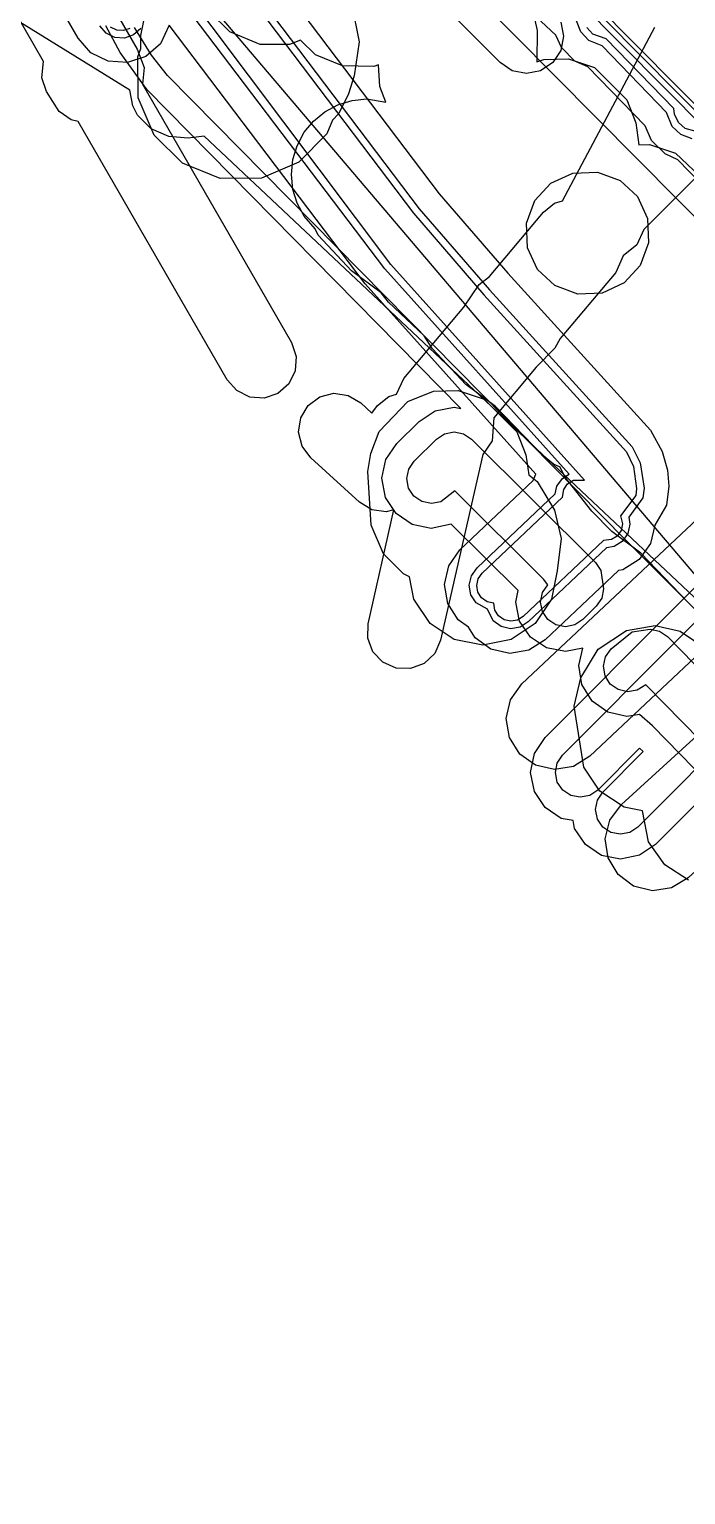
# Model space of a CAD drawing. Header units: metres. Extents: x -2677 to -840, y 169 to 1487.
# Drawn here: x -2341.3 to -2314.8, y 264.7 to 323.8 of the extents above; entities that cross this region are included whole.
import ezdxf

# ---------------------------------------------------------------- set-up
doc = ezdxf.new("R2010")
doc.units = ezdxf.units.M
doc.layers.add('AI_GREENING_EXCLUSIONS', color=1, linetype='Continuous')
doc.layers.add('AI_GREENING_LAWN', color=82, linetype='Continuous')

msp = doc.modelspace()

# ---------------------------------------------------------------- linework, layer by layer
at = {"layer": 'AI_GREENING_EXCLUSIONS'}
for points in [[(-2270.769, 250.485), (-2308.726, 295.058), (-2314.747, 289.575), (-2315.415, 289.173), (-2316.187, 289.056), (-2316.944, 289.244), (-2317.572, 289.708), (-2317.975, 290.376), (-2318.091, 291.148), (-2317.904, 291.905), (-2317.44, 292.533), (-2311.319, 298.107), (-2313.232, 300.358), (-2313.386, 300.633), (-2313.854, 301.089), (-2313.988, 301.33), (-2314.204, 301.5), (-2354.171, 348.51)], [(-2246.95, 252.266), (-2284.989, 290.462), (-2287.151, 288.433), (-2287.657, 288.418), (-2288.744, 289.29), (-2288.918, 289.517), (-2288.987, 289.793), (-2288.94, 290.075), (-2288.784, 290.314), (-2286.811, 292.301), (-2331.039, 336.921), (-2331.196, 337.166), (-2331.241, 337.453), (-2331.165, 337.734), (-2330.981, 337.959), (-2329.993, 338.284), (-2329.135, 338.376), (-2328.16, 338.31), (-2327.26, 338.075), (-2326.626, 337.734), (-2325.578, 336.893), (-2251.116, 262.007)], [(-2246.658, 252.257), (-2284.986, 290.743), (-2287.229, 288.617), (-2287.409, 288.578), (-2287.75, 288.699), (-2288.614, 289.442), (-2288.787, 289.801), (-2288.643, 290.173), (-2286.53, 292.301), (-2331.009, 337.237), (-2330.987, 337.642), (-2330.67, 337.897), (-2329.942, 338.091), (-2329.116, 338.177), (-2328.206, 338.116), (-2327.354, 337.898), (-2326.741, 337.57), (-2325.713, 336.745), (-2251.257, 261.866)], [(-2340.306, 328.806), (-2336.959, 322.997), (-2336.675, 322.252), (-2336.735, 321.582), (-2330.731, 311.161), (-2330.543, 310.606), (-2330.582, 310.023), (-2330.842, 309.498), (-2331.282, 309.112), (-2331.836, 308.925), (-2332.42, 308.963), (-2332.945, 309.223), (-2333.33, 309.663), (-2339.334, 320.083), (-2339.616, 320.145), (-2340.096, 320.479), (-2340.614, 321.29), (-2340.801, 321.844), (-2340.727, 322.501), (-2345.68, 331.098)], [(-2332.753, 327.697), (-2324.786, 317.161), (-2322.017, 313.956), (-2316.26, 307.626), (-2315.795, 306.763), (-2315.58, 306.013), (-2315.527, 305.377), (-2315.616, 304.601), (-2316.096, 303.799), (-2316.266, 303.052), (-2316.717, 302.415), (-2317.377, 302), (-2317.551, 301.97), (-2320.507, 299.171), (-2321.167, 298.755), (-2321.937, 298.624), (-2322.698, 298.797), (-2323.334, 299.248), (-2323.606, 299.679), (-2324.022, 299.974), (-2324.438, 300.634), (-2324.569, 301.404), (-2324.396, 302.164), (-2323.945, 302.801), (-2320.989, 305.601), (-2320.889, 305.858), (-2327.772, 313.526), (-2335.666, 323.966), (-2336.015, 323.216), (-2336.602, 322.702), (-2337.341, 322.452), (-2338.12, 322.504), (-2338.82, 322.85), (-2339.334, 323.437), (-2340.913, 326.188)], [(-2319.881, 324.086), (-2319.767, 323.512), (-2319.881, 322.938), (-2320.206, 322.451), (-2320.693, 322.126), (-2321.267, 322.012), (-2321.841, 322.127), (-2322.328, 322.452), (-2327.678, 327.806)], [(-2309.747, 296.421), (-2334.258, 319.479), (-2334.901, 319.401), (-2335.678, 319.476), (-2336.396, 319.782), (-2336.942, 320.339), (-2337.13, 320.703), (-2337.251, 321.342), (-2346.695, 327.194)], [(-2309.747, 296.421), (-2334.258, 319.479), (-2334.901, 319.401), (-2335.678, 319.476), (-2336.396, 319.782), (-2336.942, 320.339), (-2337.13, 320.703), (-2337.251, 321.342), (-2346.695, 327.194)], [(-2333.55, 327.094), (-2325.583, 316.557), (-2322.761, 313.287), (-2317.003, 306.957), (-2316.684, 306.306), (-2316.524, 305.295), (-2316.568, 304.906), (-2317.139, 304.115), (-2317.092, 303.84), (-2317.179, 303.46), (-2317.404, 303.141), (-2317.735, 302.934), (-2318.043, 302.881), (-2321.195, 299.897), (-2321.525, 299.689), (-2321.909, 299.623), (-2322.29, 299.71), (-2322.608, 299.935), (-2322.84, 300.405), (-2323.296, 300.661), (-2323.504, 300.992), (-2323.569, 301.376), (-2323.483, 301.757), (-2323.257, 302.075), (-2320.106, 305.059), (-2320.037, 305.364), (-2319.811, 305.683), (-2319.54, 305.854), (-2326.975, 314.129), (-2336.466, 326.681)], [(-2333.79, 326.913), (-2325.823, 316.376), (-2322.984, 313.087), (-2317.227, 306.757), (-2316.951, 306.168), (-2316.823, 305.27), (-2316.854, 304.998), (-2317.478, 304.18), (-2317.392, 303.848), (-2317.453, 303.582), (-2317.611, 303.359), (-2317.842, 303.214), (-2318.164, 303.18), (-2321.401, 300.115), (-2321.632, 299.969), (-2321.901, 299.923), (-2322.168, 299.984), (-2322.39, 300.142), (-2322.536, 300.373), (-2322.58, 300.651), (-2322.855, 300.71), (-2323.078, 300.868), (-2323.224, 301.099), (-2323.27, 301.368), (-2323.209, 301.634), (-2323.051, 301.857), (-2319.814, 304.923), (-2319.763, 305.242), (-2319.605, 305.465), (-2319.374, 305.61), (-2318.922, 305.615), (-2326.735, 314.31), (-2335.363, 325.803)], [(-2282.2, 324.901), (-2316.062, 290.919), (-2316.71, 290.484), (-2317.475, 290.33), (-2318.241, 290.481), (-2318.89, 290.914), (-2319.325, 291.562), (-2319.325, 291.562), (-2319.389, 291.881), (-2319.86, 291.973), (-2320.509, 292.406), (-2320.944, 293.054), (-2321.097, 293.819), (-2320.947, 294.585), (-2320.514, 295.234), (-2289.004, 326.856)], [(-2282.789, 325.752), (-2316.77, 291.625), (-2317.094, 291.407), (-2317.477, 291.33), (-2317.86, 291.406), (-2317.86, 291.406), (-2318.184, 291.622), (-2318.402, 291.946), (-2318.478, 292.329), (-2318.403, 292.712), (-2318.187, 293.036), (-2316.561, 294.668), (-2316.703, 294.809), (-2318.389, 293.117), (-2318.713, 292.899), (-2319.096, 292.822), (-2319.479, 292.898), (-2319.803, 293.114), (-2320.021, 293.438), (-2320.097, 293.821), (-2320.022, 294.204), (-2319.806, 294.528), (-2287.722, 326.727)], [(-2312.85, 316.154), (-2315.159, 318.534), (-2315.679, 318.771), (-2316.219, 319.312), (-2316.486, 319.9), (-2318.795, 322.28), (-2319.314, 322.517), (-2319.855, 323.057), (-2320.083, 323.554), (-2322.485, 325.821)], [(-2328.311, 324.817), (-2328.007, 323.286), (-2328.214, 321.915), (-2328.44, 321.19), (-2328.833, 320.4), (-2329.082, 320.133), (-2329.311, 319.584), (-2330.434, 318.44), (-2331.943, 317.793), (-2333.604, 317.777), (-2335.126, 318.397), (-2336.27, 319.52), (-2336.917, 321.029), (-2336.933, 322.69), (-2336.809, 323.026), (-2336.809, 323.539), (-2336.505, 325.07)], [(-2314.767, 300.695), (-2316.658, 302.673), (-2317.818, 303.549), (-2318.629, 304.359), (-2319.713, 305.75), (-2319.902, 306.14), (-2320.175, 306.254), (-2320.62, 306.618), (-2322.518, 308.582), (-2323.704, 309.465), (-2325.052, 310.904), (-2325.385, 311.435), (-2326.829, 312.797), (-2327.125, 313.167), (-2328.311, 314.05), (-2329.659, 315.489), (-2329.785, 315.755), (-2330.222, 316.256), (-2330.504, 316.783), (-2330.675, 317.339), (-2330.737, 317.94), (-2330.678, 318.542), (-2330.51, 319.101), (-2330.222, 319.641), (-2329.852, 320.094), (-2329.39, 320.473), (-2328.866, 320.754), (-2328.291, 320.929), (-2327.701, 320.988), (-2326.936, 320.862), (-2327.178, 321.483), (-2327.224, 322.36), (-2327.41, 322.3), (-2328.679, 322.317), (-2329.763, 322.77), (-2330.366, 323.352), (-2330.812, 323.182), (-2332, 323.182), (-2333.225, 323.694), (-2334.035, 324.504)], [(-2320.993, 324.464), (-2320.838, 323.745), (-2320.849, 322.477), (-2320.57, 322.582), (-2319.576, 322.609), (-2318.526, 322.257), (-2317.216, 320.952), (-2316.855, 320.023), (-2316.731, 319.138), (-2316.305, 319.15), (-2315.255, 318.798), (-2314.031, 317.639)], [(-2336.808, 323.826), (-2337.101, 323.569), (-2337.471, 323.444), (-2337.86, 323.47), (-2338.21, 323.643), (-2338.467, 323.936)], [(-2306.196, 285.475), (-2316.184, 295.702), (-2316.706, 296.165), (-2317.218, 296.079), (-2317.979, 296.253), (-2318.615, 296.705), (-2319.03, 297.366), (-2319.16, 298.136), (-2318.999, 298.836), (-2319.692, 298.698), (-2320.458, 298.85), (-2321.107, 299.283), (-2321.541, 299.932), (-2321.693, 300.697), (-2321.601, 301.164), (-2324.295, 303.844), (-2325.108, 303.669), (-2325.872, 303.828), (-2326.517, 304.267), (-2326.945, 304.92), (-2327.09, 305.687), (-2326.931, 306.451), (-2326.491, 307.096), (-2325.587, 307.983), (-2324.94, 308.409), (-2324.179, 308.556), (-2323.904, 308.501), (-2336.556, 321.36), (-2337.646, 322.862), (-2338.22, 323.94)], [(-2337.251, 323.829), (-2337.51, 323.741), (-2337.782, 323.759), (-2338.027, 323.88)], [(-2308.126, 294.062), (-2317.264, 303.196), (-2335.732, 321.939), (-2336.38, 322.752), (-2337.064, 323.862)], [(-2312.34, 319.896), (-2316.539, 315.716), (-2316.811, 315.109), (-2317.369, 314.664), (-2317.664, 313.99), (-2319.9, 311.323), (-2320.116, 310.931), (-2320.868, 310.169), (-2322.582, 308.125), (-2322.652, 307.199), (-2323.023, 306.647), (-2324.724, 299.158), (-2324.962, 298.624), (-2325.387, 298.221), (-2325.934, 298.012), (-2326.519, 298.028), (-2327.053, 298.266), (-2327.456, 298.691), (-2327.665, 299.237), (-2327.649, 299.823), (-2326.607, 304.411), (-2326.915, 304.334), (-2327.493, 304.421), (-2327.995, 304.722), (-2329.962, 306.508), (-2330.31, 306.978), (-2330.452, 307.546), (-2330.365, 308.125), (-2330.064, 308.626), (-2329.594, 308.975), (-2329.026, 309.116), (-2328.447, 309.03), (-2327.945, 308.729), (-2327.495, 308.32), (-2327.263, 308.624), (-2326.806, 308.99), (-2326.504, 309.078), (-2326.214, 309.707), (-2323.792, 312.594), (-2323.172, 313.497), (-2322.756, 313.83), (-2320.584, 316.42), (-2320.136, 316.782), (-2319.812, 316.879), (-2316.09, 323.881)], [(-2314.582, 319.376), (-2315.04, 319.547), (-2315.39, 319.871), (-2315.614, 320.441), (-2318.218, 323.122), (-2318.755, 323.346), (-2319.079, 323.696), (-2319.247, 324.141)], [(-2314.422, 319.67), (-2314.873, 319.796), (-2315.141, 320.038), (-2315.3, 320.371), (-2315.32, 320.596), (-2318.057, 323.416), (-2318.588, 323.595), (-2318.83, 323.864)], [(-2311.34, 301.417), (-2318.71, 294.482), (-2319.372, 294.069), (-2320.141, 293.94), (-2320.902, 294.115), (-2321.537, 294.569), (-2321.951, 295.23), (-2322.079, 296), (-2321.904, 296.76), (-2321.451, 297.396), (-2313.925, 304.476)], [(-2314.733, 289.475), (-2315.691, 290.094), (-2316.349, 291.027), (-2316.59, 292.272), (-2317.331, 292.419), (-2318.304, 293.07), (-2318.955, 294.043), (-2319.34, 296.498), (-2319.073, 297.638), (-2318.375, 298.796), (-2317.237, 299.556), (-2316.082, 299.745), (-2315.069, 299.518), (-2313.991, 298.796)], [(-2305.43, 286.128), (-2316.46, 297.364), (-2316.805, 297.143), (-2317.189, 297.078), (-2317.57, 297.165), (-2317.888, 297.391), (-2318.095, 297.722), (-2318.16, 298.107), (-2318.073, 298.487), (-2317.847, 298.805), (-2317.847, 298.805), (-2317.007, 299.493), (-2316.282, 299.604), (-2315.9, 299.523), (-2315.578, 299.303), (-2303.774, 287.196)]]:
    msp.add_lwpolyline(points, dxfattribs=at)
for points in [[(-2316.344, 315.182), (-2316.685, 314.265), (-2317.333, 313.566), (-2318.214, 313.157), (-2319.2, 313.118), (-2320.117, 313.459), (-2320.816, 314.107), (-2321.225, 314.988), (-2321.265, 315.974), (-2320.923, 316.891), (-2320.276, 317.59), (-2319.395, 317.999), (-2318.408, 318.039), (-2317.492, 317.697), (-2316.792, 317.05), (-2316.383, 316.169), (-2316.344, 315.182)], [(-2326.041, 308.791), (-2325.011, 309.198), (-2324.017, 309.225), (-2322.967, 308.873), (-2321.657, 307.568), (-2321.296, 306.639), (-2321.174, 305.822), (-2320.837, 305.56), (-2320.139, 304.402), (-2319.872, 303.262), (-2320.029, 301.955), (-2320.257, 300.807), (-2320.908, 299.834), (-2321.881, 299.183), (-2323.029, 298.955), (-2324.177, 299.183), (-2325.15, 299.834), (-2325.801, 300.807), (-2325.982, 301.72), (-2326.217, 301.835), (-2327.027, 302.645), (-2327.525, 303.796), (-2327.657, 305.967), (-2327.54, 306.694), (-2327.201, 307.569), (-2326.041, 308.791)], [(-2326.09, 305.678), (-2326.01, 306.06), (-2325.79, 306.382), (-2324.887, 307.27), (-2324.563, 307.482), (-2324.183, 307.556), (-2323.803, 307.48), (-2323.481, 307.265), (-2318.486, 302.297), (-2318.268, 301.973), (-2318.157, 301.235), (-2318.233, 300.852), (-2318.449, 300.528), (-2318.986, 299.991), (-2319.31, 299.774), (-2319.693, 299.698), (-2320.075, 299.774), (-2320.4, 299.99), (-2320.617, 300.315), (-2320.693, 300.697), (-2320.617, 301.08), (-2320.41, 301.39), (-2320.576, 301.625), (-2324.146, 305.176), (-2324.716, 304.741), (-2325.099, 304.669), (-2325.481, 304.748), (-2325.803, 304.968), (-2326.017, 305.294), (-2326.09, 305.678)]]:
    msp.add_lwpolyline(points, close=True, dxfattribs=at)
at = {"layer": 'AI_GREENING_LAWN'}
msp.add_lwpolyline([(-2330.194, 336.637), (-2286.831, 292.878), (-2286.725, 292.722), (-2286.628, 292.492), (-2286.588, 292.296), (-2286.628, 292.1), (-2286.726, 291.87), (-2286.831, 291.714), (-2288.148, 290.387), (-2288.311, 290.278), (-2288.503, 290.24), (-2288.695, 290.278), (-2288.858, 290.388), (-2331.621, 333.533)], dxfattribs=at)

doc.saveas('drawing.dxf')
